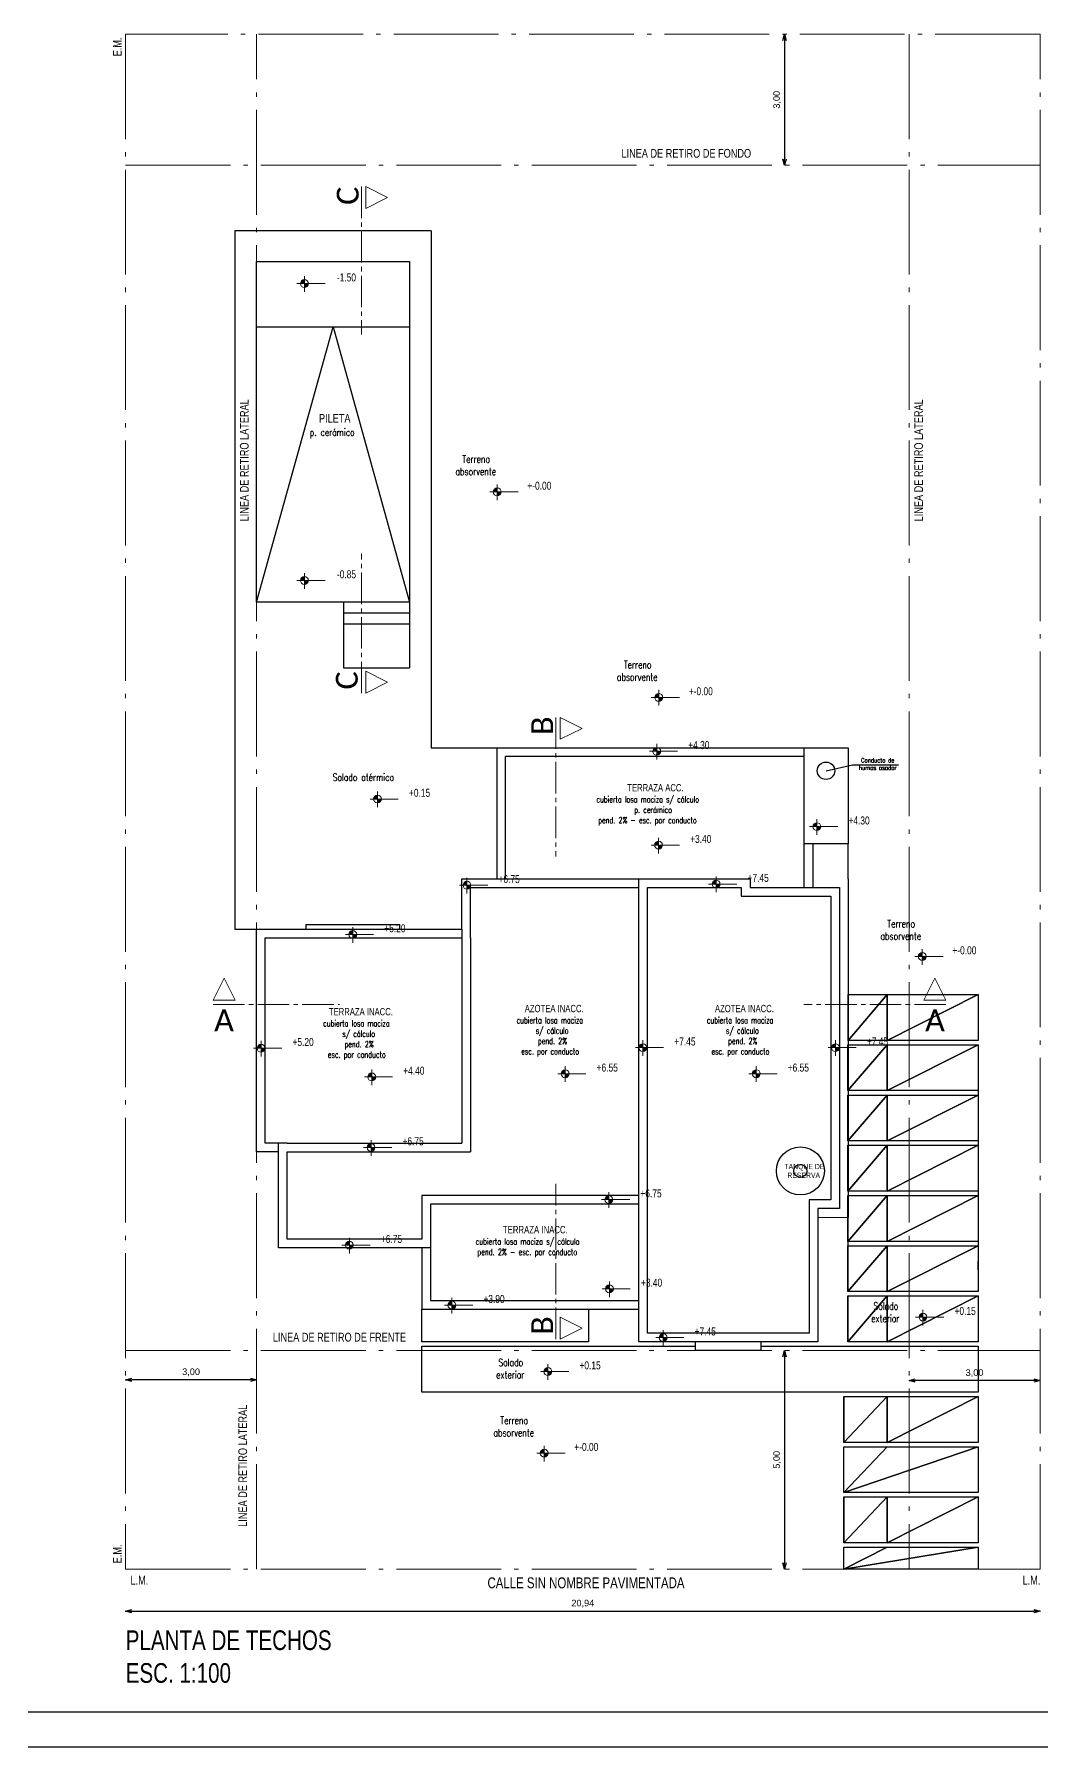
# Model space of a CAD drawing. Header units: millimetres. Extents: x 299 to 493, y -175 to -78.
# Drawn here: x 325.56 to 348.63, y -162.89 to -123.69 of the extents above; entities that cross this region are included whole.
import ezdxf

# ---------------------------------------------------------------- set-up
doc = ezdxf.new("R2010")
doc.units = ezdxf.units.MM
doc.linetypes.add('ACAD_ISO04W100', pattern=[30, 24, -3, 0, -3])
for name, color, linetype, lineweight in [('0-CARATULA', 5, 'Continuous', 25), ('0-COTAS', 11, 'Continuous', 15), ('0-EJES', 240, 'ACAD_ISO04W100', 20), ('0-EQUIPAMIENTO', 2, 'Continuous', 20)]:
    doc.layers.add(name, color=color, linetype=linetype, lineweight=lineweight)
for name, color, linetype in [('0-MUROS', 251, 'Continuous'), ('0-TEXTO', 4, 'Continuous'), ('0-VISTA', 2, 'Continuous'), ('0-VISTA 2', 2, 'Continuous')]:
    doc.layers.add(name, color=color, linetype=linetype)
doc.styles.add('Arial', font='arial.ttf', dxfattribs={"height": 0.15})
doc.styles.add('DESLOC', font='arial.ttf', dxfattribs={"width": 0.75})
doc.styles.get("Standard").update_dxf_attribs({"font": 'arial.ttf'})
doc.dimstyles.new('CotaNº1', dxfattribs={"dimtxt": 0.15, "dimasz": 0.14, "dimexe": 0, "dimexo": 0.5, "dimgap": 0.08, "dimtad": 1, "dimzin": 4, "dimtxsty": 'Arial', "dimblk": 'OPEN30', "dimcen": 0.3, "dimse1": 1, "dimse2": 1, "dimaunit": 1, "dimazin": 0, "dimtfac": 1, "dimtmove": 0, "dimatfit": 2, "dimfxl": 1, "dimarcsym": 0})

# ---------------------------------------------------------------- blocks, each defined once
blk = doc.blocks.new('cota de nivel')
at = {"layer": '0-COTAS'}
for p, q in [((0, 0.17), (0, -0.188)), ((-0.169, 0), (0.477, 0))]:
    blk.add_line(p, q, dxfattribs=at)
at = {"layer": '0-COTAS', "const_width": 0.0902}
for points in [[(-0.045, 0, -0.414214), (0, 0.045, -0.414214)], [(0, -0.045, 0.414214), (0.045, 0, 0.414214)]]:
    blk.add_lwpolyline(points, format="xyb", dxfattribs=at)
at = {"layer": '0-COTAS'}
blk.add_circle((0, 0), 0.0902, dxfattribs=at)
blk = doc.blocks.new('_Open30')
at = {"color": 0, "linetype": 'ByBlock', "lineweight": -2}
for p, q in [((-1, 0.27), (0, 0)), ((0, 0), (-1, -0.27)), ((0, 0), (-1, 0))]:
    blk.add_line(p, q, dxfattribs=at)
blk = doc.blocks.new('*D188')
at = {"layer": '0-COTAS', "color": 0, "lineweight": -2, "transparency": 16777216}
blk.add_line((342.738, -153.961), (342.738, -158.681), dxfattribs=at)
at = {"layer": 'Defpoints', "color": 0, "transparency": 16777216}
for p in [(338.799, -153.821), (338.799, -158.821), (342.738, -158.821)]:
    blk.add_point(p, dxfattribs=at)
at = {"layer": '0-COTAS', "color": 0, "lineweight": -2, "transparency": 16777216, "xscale": 0.14, "yscale": 0.14, "zscale": 0.14}
for p, rotation in [((342.738, -153.821), 90), ((342.738, -158.821), 270)]:
    blk.add_blockref('_Open30', p, dxfattribs=dict(at, rotation=rotation))
at = {"layer": '0-COTAS', "color": 0, "transparency": 16777216, "insert": (342.568, -156.321), "char_height": 0.15, "attachment_point": 5, "rotation": 90, "style": 'Arial'}
blk.add_mtext('5,00', dxfattribs=at)
blk = doc.blocks.new('*D328')
at = {"layer": '0-COTAS', "color": 0, "lineweight": -2, "transparency": 16777216}
blk.add_line((342.738, -123.831), (342.738, -126.551), dxfattribs=at)
at = {"layer": 'Defpoints', "color": 0, "transparency": 16777216}
for p in [(338.117, -123.691), (338.117, -126.691), (342.738, -126.691)]:
    blk.add_point(p, dxfattribs=at)
at = {"layer": '0-COTAS', "color": 0, "lineweight": -2, "transparency": 16777216, "xscale": 0.14, "yscale": 0.14, "zscale": 0.14}
for p, rotation in [((342.738, -123.691), 90), ((342.738, -126.691), 270)]:
    blk.add_blockref('_Open30', p, dxfattribs=dict(at, rotation=rotation))
at = {"layer": '0-COTAS', "color": 0, "transparency": 16777216, "insert": (342.568, -125.191), "char_height": 0.15, "attachment_point": 5, "rotation": 90, "style": 'Arial'}
blk.add_mtext('3,00', dxfattribs=at)
blk = doc.blocks.new('*D329')
at = {"layer": '0-COTAS', "color": 0, "lineweight": -2, "transparency": 16777216}
blk.add_line((349.232, -158.681), (349.232, -123.831), dxfattribs=at)
at = {"layer": 'Defpoints', "color": 0, "transparency": 16777216}
for p in [(348.587, -123.691), (349.232, -123.691), (348.587, -158.821)]:
    blk.add_point(p, dxfattribs=at)
at = {"layer": '0-COTAS', "color": 0, "lineweight": -2, "transparency": 16777216, "xscale": 0.14, "yscale": 0.14, "zscale": 0.14}
for p, rotation in [((349.232, -123.691), 90), ((349.232, -158.821), 270)]:
    blk.add_blockref('_Open30', p, dxfattribs=dict(at, rotation=rotation))
at = {"layer": '0-COTAS', "color": 0, "transparency": 16777216, "insert": (349.062, -141.256), "char_height": 0.15, "attachment_point": 5, "rotation": 90, "style": 'Arial'}
blk.add_mtext('35,13', dxfattribs=at)
blk = doc.blocks.new('*D184')
at = {"layer": '0-COTAS', "color": 0, "lineweight": -2, "transparency": 16777216}
blk.add_line((330.507, -154.49), (327.787, -154.49), dxfattribs=at)
at = {"layer": 'Defpoints', "color": 0, "transparency": 16777216}
for p in [(327.647, -144.343), (330.647, -144.343), (327.647, -154.49)]:
    blk.add_point(p, dxfattribs=at)
at = {"layer": '0-COTAS', "color": 0, "lineweight": -2, "transparency": 16777216, "xscale": 0.14, "yscale": 0.14, "zscale": 0.14, "rotation": 180}
blk.add_blockref('_Open30', (327.647, -154.49), dxfattribs=at)
at = {"layer": '0-COTAS', "color": 0, "lineweight": -2, "transparency": 16777216, "xscale": 0.14, "yscale": 0.14, "zscale": 0.14}
blk.add_blockref('_Open30', (330.647, -154.49), dxfattribs=at)
at = {"layer": '0-COTAS', "color": 0, "transparency": 16777216, "insert": (329.147, -154.319), "char_height": 0.15, "attachment_point": 5, "style": 'Arial'}
blk.add_mtext('3,00', dxfattribs=at)
blk = doc.blocks.new('*D185')
at = {"layer": '0-COTAS', "color": 0, "lineweight": -2, "transparency": 16777216}
blk.add_line((348.447, -154.508), (345.727, -154.508), dxfattribs=at)
at = {"layer": 'Defpoints', "color": 0, "transparency": 16777216}
for p in [(345.587, -154.508), (345.587, -159.4), (348.587, -159.4)]:
    blk.add_point(p, dxfattribs=at)
at = {"layer": '0-COTAS', "color": 0, "lineweight": -2, "transparency": 16777216, "xscale": 0.14, "yscale": 0.14, "zscale": 0.14, "rotation": 180}
blk.add_blockref('_Open30', (345.587, -154.508), dxfattribs=at)
at = {"layer": '0-COTAS', "color": 0, "lineweight": -2, "transparency": 16777216, "xscale": 0.14, "yscale": 0.14, "zscale": 0.14}
blk.add_blockref('_Open30', (348.587, -154.508), dxfattribs=at)
at = {"layer": '0-COTAS', "color": 0, "transparency": 16777216, "insert": (347.087, -154.338), "char_height": 0.15, "attachment_point": 5, "style": 'Arial'}
blk.add_mtext('3,00', dxfattribs=at)
blk = doc.blocks.new('*D206')
at = {"layer": '0-COTAS', "color": 0, "lineweight": -2, "transparency": 16777216}
blk.add_line((327.787, -159.785), (348.447, -159.785), dxfattribs=at)
at = {"layer": 'Defpoints', "color": 0, "transparency": 16777216}
for p in [(327.647, -158.821), (348.587, -158.821), (348.587, -159.785)]:
    blk.add_point(p, dxfattribs=at)
at = {"layer": '0-COTAS', "color": 0, "lineweight": -2, "transparency": 16777216, "xscale": 0.14, "yscale": 0.14, "zscale": 0.14, "rotation": 180}
blk.add_blockref('_Open30', (327.647, -159.785), dxfattribs=at)
at = {"layer": '0-COTAS', "color": 0, "lineweight": -2, "transparency": 16777216, "xscale": 0.14, "yscale": 0.14, "zscale": 0.14}
blk.add_blockref('_Open30', (348.587, -159.785), dxfattribs=at)
at = {"layer": '0-COTAS', "color": 0, "transparency": 16777216, "insert": (338.117, -159.614), "char_height": 0.15, "attachment_point": 5, "style": 'Arial'}
blk.add_mtext('20,94', dxfattribs=at)

msp = doc.modelspace()

# ---------------------------------------------------------------- linework, layer by layer
at = {"layer": '0-CARATULA'}
for p, q in [((302.766, -162.089, 0.041), (389.558, -162.089, 0.041)), ((299.466, -162.889, 0.041), (390.358, -162.889, 0.041))]:
    msp.add_line(p, q, dxfattribs=at)
at = {"layer": '0-COTAS', "linetype": 'Continuous', "elevation": 0.041, "flags": 128}
for points in [[(333.646, -127.428), (333.146, -127.178), (333.146, -127.678), (333.646, -127.428)], [(333.646, -138.522), (333.146, -138.772), (333.146, -138.272), (333.646, -138.522)], [(338.1, -139.578), (337.6, -139.328), (337.6, -139.828), (338.1, -139.578)], [(329.903, -145.3), (329.653, -145.8), (330.153, -145.8), (329.903, -145.3)], [(346.18, -145.3), (346.43, -145.8), (345.93, -145.8), (346.18, -145.3)], [(338.1, -153.307), (337.6, -153.557), (337.6, -153.057), (338.1, -153.307)]]:
    msp.add_lwpolyline(points, dxfattribs=at)
at = {"layer": '0-EJES', "ltscale": 0.1}
for p, q in [((327.647, -123.691, 0.041), (327.647, -158.821, 0.041)), ((348.587, -123.691, 0.041), (327.647, -123.691, 0.041)), ((330.647, -158.821, 0.041), (330.647, -123.691, 0.041)), ((345.587, -123.691, 0.041), (345.587, -158.821, 0.041)), ((348.587, -158.821, 0.041), (348.587, -123.691, 0.041)), ((327.647, -126.691, 0.041), (348.587, -126.691, 0.041)), ((327.647, -153.821, 0.041), (348.587, -153.821, 0.041)), ((327.647, -158.821, 0.041), (348.587, -158.821, 0.041))]:
    msp.add_line(p, q, dxfattribs=at)
at = {"layer": '0-EJES', "ltscale": 0.03}
for p, q in [((333.046, -127.178, 0.041), (333.046, -130.566, 0.041)), ((333.046, -138.772, 0.041), (333.046, -135.585, 0.041)), ((337.5, -139.328, 0.041), (337.5, -142.515, 0.041)), ((329.653, -145.9, 0.041), (332.544, -145.9, 0.041)), ((346.43, -145.9, 0.041), (343.177, -145.9, 0.041)), ((337.5, -153.557, 0.041), (337.5, -150.002, 0.041))]:
    msp.add_line(p, q, dxfattribs=at)
at = {"layer": '0-EQUIPAMIENTO'}
msp.add_line((344.197, -150.771, 0.041), (343.497, -150.771, 0.041), dxfattribs=at)
at = {"layer": '0-MUROS'}
for p, q in [((339.397, -150.471, 0.041), (339.397, -143.021, 0.041)), ((339.597, -150.271, 0.041), (339.597, -143.221, 0.041)), ((335.347, -144.171, 0.041), (335.347, -149.071, 0.041)), ((335.547, -144.371, 0.041), (335.547, -149.271, 0.041)), ((331.147, -149.271, 0.041), (331.147, -149.071, 0.041)), ((331.347, -149.071, 0.041), (335.347, -149.071, 0.041)), ((331.347, -149.271, 0.041), (335.547, -149.271, 0.041))]:
    msp.add_line(p, q, dxfattribs=at)
at = {"layer": '0-MUROS', "elevation": 0.041}
for points in [[(330.647, -144.171), (335.347, -144.171), (335.347, -143.021), (336.147, -143.021)], [(336.147, -143.021), (341.947, -143.021), (341.947, -143.221), (343.997, -143.221)], [(343.997, -143.221), (343.997, -150.571), (343.497, -150.571), (343.497, -153.621), (339.397, -153.621), (339.397, -150.471), (334.627, -150.471), (334.627, -151.471), (331.147, -151.471), (331.147, -149.271), (330.647, -149.271), (330.647, -144.171)], [(335.547, -144.371), (335.547, -143.221), (336.147, -143.221), (339.397, -143.221)], [(339.597, -143.221), (341.747, -143.221), (341.747, -143.421), (343.797, -143.421)], [(343.797, -143.421), (343.797, -150.371), (343.297, -150.371), (343.297, -153.421), (339.597, -153.421), (339.597, -150.271)], [(331.347, -149.071), (330.847, -149.071), (330.847, -144.371), (335.347, -144.371)], [(339.397, -150.271), (334.427, -150.271), (334.427, -151.271), (331.347, -151.271), (331.347, -149.271)]]:
    msp.add_lwpolyline(points, dxfattribs=at)
at = {"layer": '0-TEXTO'}
for p, q in [((343.687, -140.549, 0.041), (344.289, -140.417, 0.041)), ((344.289, -140.417, 0.041), (345.344, -140.417, 0.041))]:
    msp.add_line(p, q, dxfattribs=at)
at = {"layer": '0-VISTA'}
for p, q in [((330.647, -128.891, 0.041), (333.647, -128.891, 0.041)), ((330.647, -136.691, 0.041), (330.647, -128.891, 0.041)), ((330.647, -128.891, 0.041), (333.647, -128.891, 0.041)), ((334.147, -128.891, 0.041), (334.147, -136.691, 0.041)), ((330.647, -136.691, 0.041), (332.397, -130.391, 0.041)), ((330.647, -130.391, 0.041), (334.147, -130.391, 0.041)), ((332.397, -130.391, 0.041), (334.147, -136.691, 0.041)), ((333.647, -136.691, 0.041), (330.647, -136.691, 0.041)), ((332.637, -136.691, 0.041), (332.637, -138.191, 0.041)), ((334.147, -136.691, 0.041), (334.147, -138.191, 0.041)), ((334.147, -136.941, 0.041), (332.637, -136.941, 0.041)), ((334.147, -137.191, 0.041), (332.637, -137.191, 0.041)), ((332.637, -138.191, 0.041), (334.147, -138.191, 0.041))]:
    msp.add_line(p, q, dxfattribs=at)
at = {"layer": '0-VISTA', "elevation": 0.041}
for points in [[(334.647, -128.191), (330.147, -128.191), (330.147, -144.171), (330.647, -144.171)], [(334.647, -128.191), (334.647, -140.021), (336.247, -140.021), (336.247, -140.021)]]:
    msp.add_lwpolyline(points, dxfattribs=at)
msp.add_lwpolyline([(330.647, -128.891), (334.147, -128.891), (334.147, -136.691), (330.647, -136.691)], close=True, dxfattribs=at)
at = {"layer": '0-VISTA 2'}
for p, q in [((336.147, -140.021, 0.041), (336.147, -143.021, 0.041)), ((336.347, -143.021, 0.041), (336.347, -140.221, 0.041)), ((343.187, -140.221, 0.041), (343.187, -140.021, 0.041)), ((343.387, -142.221, 0.041), (343.187, -142.221, 0.041)), ((344.197, -143.021, 0.041), (344.197, -142.221, 0.041)), ((344.197, -143.021, 0.041), (344.197, -150.771, 0.041)), ((331.772, -144.071, 0.041), (333.926, -144.071, 0.041)), ((331.772, -144.071, 0.041), (331.772, -144.171, 0.041)), ((333.926, -144.171, 0.041), (333.926, -144.071, 0.041)), ((347.167, -147.321, 0.041), (347.167, -151.871, 0.041)), ((344.187, -150.771, 0.041), (344.187, -151.871, 0.041)), ((347.167, -151.971, 0.041), (347.167, -151.771, 0.041)), ((340.697, -153.821, 0.041), (340.697, -153.621, 0.041)), ((342.197, -153.621, 0.041), (342.197, -153.821, 0.041)), ((342.197, -153.821, 0.041), (340.697, -153.821, 0.041))]:
    msp.add_line(p, q, dxfattribs=at)
at = {"layer": '0-VISTA 2', "elevation": 0.041}
for points in [[(336.147, -140.021), (344.197, -140.021), (344.197, -142.221), (343.387, -142.221), (343.387, -143.221)], [(343.187, -143.221), (343.187, -140.221), (336.347, -140.221)], [(334.427, -151.471), (334.427, -152.871), (339.397, -152.871)], [(334.627, -151.471), (334.627, -152.671), (339.397, -152.671)], [(338.247, -152.871), (338.247, -153.621), (334.427, -153.621), (334.427, -152.871)], [(342.197, -153.721), (347.167, -153.721), (347.167, -154.771), (334.427, -154.771), (334.427, -153.721), (340.697, -153.721)]]:
    msp.add_lwpolyline(points, dxfattribs=at)
at = {"layer": '0-VISTA 2'}
for centre, radius in [((343.687, -140.549, 0.041), 0.2), ((343.099, -149.709, 0.041), 0.55), ((343.099, -149.709, 0.041), 0.15)]:
    msp.add_circle(centre, radius, dxfattribs=at)

# ---------------------------------------------------------------- block references
at = {"layer": '0-COTAS'}
for p in [(331.741, -129.398, 0.041), (336.157, -134.166, 0.041), (331.741, -136.193, 0.041), (339.855, -138.87, 0.041), (339.81, -140.104, 0.041), (333.415, -141.196, 0.041), (343.478, -141.828, 0.041), (339.853, -142.251, 0.041), (335.465, -143.169, 0.041), (341.168, -143.143, 0.041), (332.849, -144.297, 0.041), (345.891, -144.8, 0.041), (330.748, -146.9, 0.041), (339.491, -146.887, 0.041), (343.901, -146.887, 0.041), (337.713, -147.484, 0.041), (342.088, -147.484, 0.041), (333.284, -147.556, 0.041), (333.267, -149.172, 0.041), (338.714, -150.364, 0.041), (332.771, -151.408, 0.041), (338.727, -152.407, 0.041), (335.12, -152.782, 0.041), (345.907, -153.055, 0.041), (339.957, -153.524, 0.041), (337.319, -154.301, 0.041), (337.233, -156.168, 0.041)]:
    msp.add_blockref('cota de nivel', p, dxfattribs=at)

# ---------------------------------------------------------------- texts
at = {"layer": '0-COTAS', "char_height": 0.5, "attachment_point": 1, "rotation": 90}
for s, insert in [('\\pi0.72964;{\\fCalibri|b0|i0|c0|p34;C}', (332.483, -128.326, 0.041)), ('\\pi0.72964;{\\fCalibri|b0|i0|c0|p34;C}', (332.462, -139.419, 0.041)), ('\\pi0.74618;{\\fCalibri|b0|i0|c0|p34;B}', (336.937, -140.475, 0.041)), ('\\pi0.74618;{\\fCalibri|b0|i0|c0|p34;B}', (336.937, -154.204, 0.041))]:
    msp.add_mtext_dynamic_manual_height_columns(s, width=1.82043, gutter_width=1, heights=[0], dxfattribs=dict(at, insert=insert))
at = {"layer": '0-COTAS', "char_height": 0.1832, "width": 1.65123, "attachment_point": 5, "line_spacing_factor": 0.7, "style": 'DESLOC'}
for s, insert in [('-1.50', (332.705, -129.258, 0.041)), ('+-0.00', (337.122, -134.026, 0.041)), ('-0.85', (332.705, -136.053, 0.041)), ('+-0.00', (340.819, -138.73, 0.041)), ('+4.30', (340.774, -139.963, 0.041)), ('+0.15', (334.379, -141.055, 0.041)), ('+4.30', (344.443, -141.688, 0.041)), ('+3.40', (340.818, -142.111, 0.041)), ('+6.75', (336.43, -143.029, 0.041)), ('+7.45', (342.132, -143.002, 0.041)), ('+5.20', (333.814, -144.156, 0.041)), ('+-0.00', (346.855, -144.66, 0.041)), ('+5.20', (331.712, -146.759, 0.041)), ('+7.45', (340.456, -146.747, 0.041)), ('+7.45', (344.865, -146.747, 0.041)), ('+4.40', (334.248, -147.415, 0.041)), ('+6.55', (338.677, -147.344, 0.041)), ('+6.55', (343.052, -147.344, 0.041)), ('+6.75', (334.231, -149.031, 0.041)), ('+6.75', (339.679, -150.224, 0.041)), ('+6.75', (333.736, -151.267, 0.041)), ('+3.40', (339.692, -152.267, 0.041)), ('+3.90', (336.084, -152.641, 0.041)), ('+0.15', (346.872, -152.915, 0.041)), ('+7.45', (340.921, -153.384, 0.041)), ('+0.15', (338.283, -154.16, 0.041)), ('+-0.00', (338.197, -156.028, 0.041))]:
    msp.add_mtext(s, dxfattribs=dict(at, insert=insert))
at = {"layer": '0-COTAS', "insert": (328.98, -146.01, 0.041), "char_height": 0.5, "attachment_point": 1}
msp.add_mtext_dynamic_manual_height_columns('\\pi0.69579;{\\fCalibri|b0|i0|c0|p34;A}', width=1.82043, gutter_width=1, heights=[0], dxfattribs=at)
at = {"layer": '0-COTAS', "extrusion": (0, 0, -1), "insert": (347.103, -146.01, 0.041), "char_height": 0.5, "attachment_point": 1, "text_direction": (-1, 0, 0)}
msp.add_mtext_dynamic_manual_height_columns('\\pi0.69579;{\\fCalibri|b0|i0|c0|p34;A}', width=1.82043, gutter_width=1, heights=[0], dxfattribs=at)
at = {"layer": '0-TEXTO', "char_height": 0.2, "attachment_point": 1, "rotation": 90, "style": 'DESLOC'}
for s, width, heights, insert in [('\\pi0.37624;E.M.', 0.84237, [0.566], (327.358, -124.572, 0.041)), ('\\pi0.66043;LINEA DE RETIRO LATERAL', 3.78671, [0.658], (330.265, -135.5, 0.041)), ('\\pi0.66043;LINEA DE RETIRO LATERAL', 3.78671, [0.658], (345.706, -135.5, 0.041)), ('\\pi0.66043;LINEA DE RETIRO LATERAL', 3.78671, [0.658], (330.229, -158.515, 0.041)), ('\\pi0.37624;E.M.', 0.84237, [0.566], (327.358, -159.065, 0.041))]:
    msp.add_mtext_dynamic_manual_height_columns(s, width=width, gutter_width=1.5, heights=heights, dxfattribs=dict(at, insert=insert))
at = {"layer": '0-TEXTO', "attachment_point": 1, "style": 'DESLOC'}
for s, width, gutter_width, heights, insert, char_height in [('\\pi0.57428;LINEA DE RETIRO DE FONDO', 3.78671, 1.5, [0.658], (338.428, -126.316, 0.041), 0.2), ('\\pi1.05848;PILETA\\P\\pi0.84694;{\\Fromans|c0;\\H0.85x;p. cerámico}', 2.51709, 1.5, [1.363], (331.017, -132.382, 0.041), 0.2), ('\\pi0.53072;{\\Fromans|c0;\\H0.85x;Terreno \\P\\pi0.37286;absorvente}', 1.74144, 1.5, [0], (334.828, -133.331, 0.041), 0.2), ('\\pi0.53072;{\\Fromans|c0;\\H0.85x;Terreno \\P\\pi0.37286;absorvente}', 1.74144, 1.5, [0], (338.525, -138.035, 0.041), 0.2), ('{\\Fromans|c0;\\H0.85x;\\P\\pi1.20216;Conducto de \\P\\pi1.15116;humos asador}', 2.94197, 0.96, [0.834], (343.287, -140.089, 0.041), 0.12), ('\\pi0.09358;{\\Fromans|c0;\\H0.85x;Solado atérmico}', 1.74144, 1.5, [0], (332.295, -140.613, 0.041), 0.2), ('\\pi1.17149;TERRAZA ACC.\\P\\pi0.46625;{\\Fromans|c0;\\H0.85x;cubierta losa maciza s/ cálculo\\P\\pi1.33287;p. cerámico\\P\\pi0.50703;pend. 2% - esc. por conducto}', 3.35694, 1.5, [1.481], (337.963, -140.853, 0.041), 0.16793), ('\\pi0.53072;{\\Fromans|c0;\\H0.85x;Terreno \\P\\pi0.37286;absorvente}', 1.74144, 1.5, [0], (344.561, -143.965, 0.041), 0.2), ('\\pi0.86213;TERRAZA INACC.\\P\\pi0.73171;{\\Fromans|c0;\\H0.85x;cubierta losa maciza \\P\\pi1.17012;s/ cálculo\\P\\pi1.22109;pend. 2%\\P\\pi0.83876;esc. por conducto}', 2.91418, 1.5, [1.496], (331.44, -145.98, 0.041), 0.16793), ('\\pi0.9187;AZOTEA INACC.\\P\\pi0.73171;{\\Fromans|c0;\\H0.85x;cubierta losa maciza\\P\\pi1.17012;s/ cálculo\\P\\pi1.22109;pend. 2%\\P\\pi0.83876;esc. por conducto}', 2.91418, 1.5, [1.496], (335.869, -145.908, 0.041), 0.16793), ('\\pi0.9187;AZOTEA INACC.\\P\\pi0.73171;{\\Fromans|c0;\\H0.85x;cubierta losa maciza\\P\\pi1.17012;s/ cálculo\\P\\pi1.22109;pend. 2%\\P\\pi0.83876;esc. por conducto}', 2.91418, 1.5, [1.496], (340.225, -145.908, 0.041), 0.16793), ('\\pi1.62328;TANQUE DE\\P\\pi1.68958;RESERVA', 3.78671, 1.5, [0.658], (341.111, -149.548, 0.041), 0.12), ('\\pi1.09732;TERRAZA INACC.\\P\\pi0.47219;{\\Fromans|c0;\\H0.85x;cubierta losa maciza s/ cálculo\\P\\pi0.5135;pend. 2% - esc. por conducto}', 3.39973, 1.519, [1.5], (335.19, -150.968, 0.041), 0.17007), ('\\pi0.57322;{\\Fromans|c0;\\H0.85x;Solado\\P\\pi0.52465;exterior}', 1.74144, 1.5, [0], (344.199, -152.716, 0.041), 0.2), ('\\pi0.53443;LINEA DE RETIRO DE FRENTE', 3.78671, 1.5, [0.658], (330.485, -153.414, 0.041), 0.2), ('\\pi0.57322;{\\Fromans|c0;\\H0.85x;Solado\\P\\pi0.52465;exterior}', 1.74144, 1.5, [0], (335.61, -154.007, 0.041), 0.2), ('\\pi0.53072;{\\Fromans|c0;\\H0.85x;Terreno \\P\\pi0.37286;absorvente}', 1.74144, 1.5, [0], (335.698, -155.333, 0.041), 0.2), ('\\pi0.38724;L.M.', 0.84237, 1.5, [0.566], (327.373, -158.976, 0.041), 0.2), ('\\pi0.85405;CALLE SIN NOMBRE PAVIMENTADA', 5.82499, 1.5, [0.658], (335.08, -159.012, 0.041), 0.25), ('\\pi0.38724;L.M.', 0.84237, 1.5, [0.566], (347.8, -158.976, 0.041), 0.2), ('\\pi0.68868;PLANTA DE TECHOS \\PESC. 1:100', 6.62433, 1.5, [2.517], (326.961, -160.225, 0.041), 0.45)]:
    msp.add_mtext_dynamic_manual_height_columns(s, width=width, gutter_width=gutter_width, heights=heights, dxfattribs=dict(at, insert=insert, char_height=char_height))

# ---------------------------------------------------------------- dimensions: what is measured, and where the dimension line sits
at = {"layer": '0-COTAS'}
for base, p1, p2, picture, middle in [((342.738, -126.691, 0.041), (338.117, -123.691, 0.041), (338.117, -126.691, 0.041), '*D328', (342.568, -125.191, 0.041)), ((349.232, -123.691, 0.041), (348.587, -158.821, 0.041), (348.587, -123.691, 0.041), '*D329', (349.062, -141.256, 0.041)), ((342.738, -158.821, 0.041), (338.799, -153.821, 0.041), (338.799, -158.821, 0.041), '*D188', (342.568, -156.321, 0.041))]:
    dim = msp.add_linear_dim(base=base, p1=p1, p2=p2, angle=90, dimstyle='CotaNº1', dxfattribs=at)
    dim.commit()
    dim.dimension.update_dxf_attribs({"geometry": picture, "text_midpoint": middle})
for base, p1, p2, picture, middle in [((327.647, -154.49, 0.041), (330.647, -144.343, 0.041), (327.647, -144.343, 0.041), '*D184', (329.147, -154.319, 0.041)), ((345.587, -154.508, 0.041), (348.587, -159.4, 0.041), (345.587, -159.4, 0.041), '*D185', (347.087, -154.338, 0.041)), ((348.587, -159.785, 0.041), (327.647, -158.821, 0.041), (348.587, -158.821, 0.041), '*D206', (338.117, -159.614, 0.041))]:
    dim = msp.add_linear_dim(base=base, p1=p1, p2=p2, dimstyle='CotaNº1', dxfattribs=at)
    dim.commit()
    dim.dimension.update_dxf_attribs({"geometry": picture, "text_midpoint": middle})

# ---------------------------------------------------------------- meshes
at = {"layer": '0-VISTA 2'}
mesh = msp.add_polyface(dxfattribs=at)
corners = [(345.087, -146.721, 0.041), (347.167, -145.671, 0.041), (347.167, -146.721, 0.041), (345.087, -145.671, 0.041), (344.197, -146.721, 0.041), (344.197, -145.671, 0.041), (344.197, -145.821, 0.041)]
mesh.append_faces([[corners[k] for k in face] for face in [(0, 1, 2), (5, 4, 6)]], dxfattribs={"vtx0": -1})
mesh.append_faces([[corners[k] for k in face] for face in [(1, 0, 3), (3, 4, 5)]], dxfattribs={"vtx0": -1, "vtx1": -1})
mesh.append_faces([[corners[k] for k in face] for face in [(3, 0, 4)]], dxfattribs={"vtx0": -1, "vtx2": -1})
mesh = msp.add_polyface(dxfattribs=at)
corners = [(345.087, -147.871, 0.041), (347.167, -146.821, 0.041), (347.167, -147.871, 0.041), (345.087, -146.821, 0.041), (344.187, -147.871, 0.041), (344.187, -146.821, 0.041), (344.187, -146.971, 0.041)]
mesh.append_faces([[corners[k] for k in face] for face in [(0, 1, 2), (5, 4, 6)]], dxfattribs={"vtx0": -1})
mesh.append_faces([[corners[k] for k in face] for face in [(1, 0, 3), (3, 4, 5)]], dxfattribs={"vtx0": -1, "vtx1": -1})
mesh.append_faces([[corners[k] for k in face] for face in [(3, 0, 4)]], dxfattribs={"vtx0": -1, "vtx2": -1})
mesh = msp.add_polyface(dxfattribs=at)
corners = [(345.087, -149.021, 0.041), (347.167, -147.971, 0.041), (347.167, -149.021, 0.041), (345.087, -147.971, 0.041), (344.187, -149.021, 0.041), (344.187, -147.971, 0.041), (344.187, -148.271, 0.041)]
mesh.append_faces([[corners[k] for k in face] for face in [(0, 1, 2), (5, 4, 6)]], dxfattribs={"vtx0": -1})
mesh.append_faces([[corners[k] for k in face] for face in [(1, 0, 3), (3, 4, 5)]], dxfattribs={"vtx0": -1, "vtx1": -1})
mesh.append_faces([[corners[k] for k in face] for face in [(3, 0, 4)]], dxfattribs={"vtx0": -1, "vtx2": -1})
mesh = msp.add_polyface(dxfattribs=at)
corners = [(345.087, -150.171, 0.041), (347.167, -149.121, 0.041), (347.167, -150.171, 0.041), (345.087, -149.121, 0.041), (344.187, -150.171, 0.041), (344.187, -149.121, 0.041), (344.187, -149.271, 0.041)]
mesh.append_faces([[corners[k] for k in face] for face in [(0, 1, 2), (5, 4, 6)]], dxfattribs={"vtx0": -1})
mesh.append_faces([[corners[k] for k in face] for face in [(1, 0, 3), (3, 4, 5)]], dxfattribs={"vtx0": -1, "vtx1": -1})
mesh.append_faces([[corners[k] for k in face] for face in [(3, 0, 4)]], dxfattribs={"vtx0": -1, "vtx2": -1})
mesh = msp.add_polyface(dxfattribs=at)
corners = [(345.087, -151.321, 0.041), (347.167, -150.271, 0.041), (347.167, -151.321, 0.041), (345.087, -150.271, 0.041), (344.187, -151.321, 0.041), (344.187, -150.271, 0.041), (344.187, -150.421, 0.041)]
mesh.append_faces([[corners[k] for k in face] for face in [(0, 1, 2), (5, 4, 6)]], dxfattribs={"vtx0": -1})
mesh.append_faces([[corners[k] for k in face] for face in [(1, 0, 3), (3, 4, 5)]], dxfattribs={"vtx0": -1, "vtx1": -1})
mesh.append_faces([[corners[k] for k in face] for face in [(3, 0, 4)]], dxfattribs={"vtx0": -1, "vtx2": -1})
mesh = msp.add_polyface(dxfattribs=at)
corners = [(345.087, -152.471, 0.041), (347.167, -151.421, 0.041), (347.167, -152.471, 0.041), (345.087, -151.421, 0.041), (344.187, -152.471, 0.041), (344.187, -151.421, 0.041), (344.187, -151.571, 0.041)]
mesh.append_faces([[corners[k] for k in face] for face in [(0, 1, 2), (5, 4, 6)]], dxfattribs={"vtx0": -1})
mesh.append_faces([[corners[k] for k in face] for face in [(1, 0, 3), (3, 4, 5)]], dxfattribs={"vtx0": -1, "vtx1": -1})
mesh.append_faces([[corners[k] for k in face] for face in [(3, 0, 4)]], dxfattribs={"vtx0": -1, "vtx2": -1})
mesh = msp.add_polyface(dxfattribs=at)
corners = [(345.087, -153.621, 0.041), (347.167, -152.571, 0.041), (347.167, -153.621, 0.041), (345.087, -152.571, 0.041), (344.187, -153.621, 0.041), (344.187, -152.571, 0.041), (344.187, -152.721, 0.041)]
mesh.append_faces([[corners[k] for k in face] for face in [(0, 1, 2), (5, 4, 6)]], dxfattribs={"vtx0": -1})
mesh.append_faces([[corners[k] for k in face] for face in [(1, 0, 3), (3, 4, 5)]], dxfattribs={"vtx0": -1, "vtx1": -1})
mesh.append_faces([[corners[k] for k in face] for face in [(3, 0, 4)]], dxfattribs={"vtx0": -1, "vtx2": -1})
mesh = msp.add_polyface(dxfattribs=at)
corners = [(345.087, -155.921, 0.041), (347.167, -154.871, 0.041), (347.167, -155.921, 0.041), (345.087, -154.871, 0.041), (344.097, -155.921, 0.041), (344.097, -154.871, 0.041), (344.097, -155.021, 0.041)]
mesh.append_faces([[corners[k] for k in face] for face in [(0, 1, 2), (5, 4, 6)]], dxfattribs={"vtx0": -1})
mesh.append_faces([[corners[k] for k in face] for face in [(1, 0, 3), (3, 4, 5)]], dxfattribs={"vtx0": -1, "vtx1": -1})
mesh.append_faces([[corners[k] for k in face] for face in [(3, 0, 4)]], dxfattribs={"vtx0": -1, "vtx2": -1})
mesh = msp.add_polyface(dxfattribs=at)
corners = [(344.097, -157.071, 0.041), (347.167, -156.021, 0.041), (347.167, -157.071, 0.041), (345.087, -156.021, 0.041), (344.097, -156.021, 0.041)]
mesh.append_faces([[corners[k] for k in face] for face in [(0, 1, 2), (3, 0, 4)]], dxfattribs={"vtx0": -1})
mesh.append_faces([[corners[k] for k in face] for face in [(1, 0, 3)]], dxfattribs={"vtx0": -1, "vtx1": -1})
mesh = msp.add_polyface(dxfattribs=at)
corners = [(345.087, -158.221, 0.041), (347.167, -157.171, 0.041), (347.167, -158.221, 0.041), (345.087, -157.171, 0.041), (344.097, -158.221, 0.041), (344.097, -157.171, 0.041), (344.097, -157.321, 0.041)]
mesh.append_faces([[corners[k] for k in face] for face in [(0, 1, 2), (5, 4, 6)]], dxfattribs={"vtx0": -1})
mesh.append_faces([[corners[k] for k in face] for face in [(1, 0, 3), (3, 4, 5)]], dxfattribs={"vtx0": -1, "vtx1": -1})
mesh.append_faces([[corners[k] for k in face] for face in [(3, 0, 4)]], dxfattribs={"vtx0": -1, "vtx2": -1})
mesh = msp.add_polyface(dxfattribs=at)
corners = [(344.097, -158.821, 0.041), (347.167, -158.321, 0.041), (347.167, -158.821, 0.041), (345.087, -158.321, 0.041), (344.097, -158.321, 0.041)]
mesh.append_faces([[corners[k] for k in face] for face in [(0, 1, 2), (3, 0, 4)]], dxfattribs={"vtx0": -1})
mesh.append_faces([[corners[k] for k in face] for face in [(1, 0, 3)]], dxfattribs={"vtx0": -1, "vtx1": -1})

doc.saveas('drawing.dxf')
